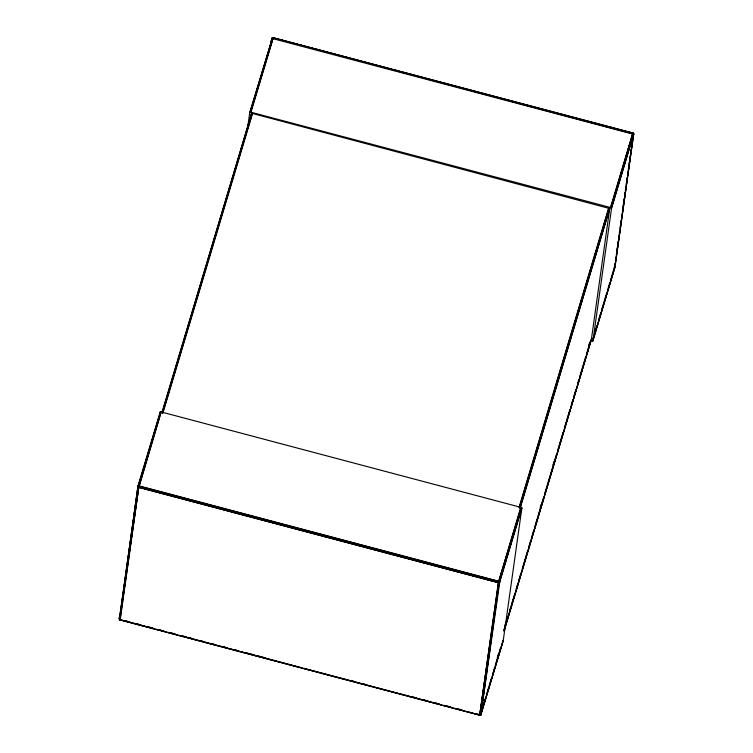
<?xml version="1.0" encoding="UTF-8"?>
<svg xmlns="http://www.w3.org/2000/svg" width="753" height="753" viewBox="0 0 753 753"><rect width="100%" height="100%" fill="white"/><g stroke="black" fill="none" stroke-linecap="round" stroke-linejoin="round"><path stroke-width="1.13" d="M120.085 619.324C120.668 621.112 118.08 617.093 119.991 616.34M611.549 208.355L633.659 134.269L633.235 133.168L273.019 37.65L272.049 38.149L273.226 37.857L632.991 133.027L610.787 207.612L611.549 208.355L592.94 340.798L591.736 341.034M159.57 415.684L160.116 412.079L161.264 411.966L521.358 507.484L521.857 508.096L503.239 640.539L480.932 714.701L480.103 715.341L120.151 619.992L119.821 619.201M120.188 619.964L138.797 487.266L161.264 411.966M480.819 714.945L479.689 715.312L498.335 582.558L520.803 507.258M479.774 715.143L119.642 619.71L137.94 486.137L160.248 411.976M119.322 619.126L137.94 486.683L138.731 486.429L499.192 582.088L480.819 714.936L480.122 715.011M119.341 618.731L120.075 619.964L119.445 619.38L138.053 486.937L138.703 486.73L498.994 582.323L480.536 715.19M247.633 127.558L249.751 112.461L272.558 37.744M250.853 117.186L251.398 113.581L252.547 113.477L609.723 208.553L591.359 339.547L504.021 631.4M271.344 42.921C269.781 42.159 273.198 35.786 273.085 38.29L250.965 112.225L249.751 112.461M271.852 40.389L272.228 37.951M480.819 714.936L499.738 582.031L521.838 507.946M615.079 263.522L615.06 266.863L592.884 340.921M615.568 260.039L615.898 257.714M616.387 254.232L616.716 251.907M617.046 249.582L617.535 246.099M617.855 243.774L618.185 241.449M618.514 239.125L619.004 235.642M619.324 233.317L619.653 230.992M620.143 227.51L620.472 225.185M620.801 222.86L621.121 220.535M621.611 217.052L621.94 214.727M622.43 211.245L622.759 208.92M623.079 206.595L623.569 203.112M623.898 200.787L624.228 198.463M624.557 196.138L625.046 192.655M625.366 190.33L625.696 188.005M626.185 184.523L626.515 182.198M626.835 179.873L627.164 177.548M627.654 174.065L627.983 171.74M628.313 169.416L628.802 165.933M629.122 163.608L629.452 161.283M629.941 157.801L630.27 155.476M630.59 153.151L631.08 149.668M631.409 147.343L631.739 145.018M632.068 142.694L632.558 139.211M632.878 136.886L633.367 133.403L632.812 133.036L610.495 207.517L250.965 112.225M615.267 263.738L614.872 267.089L592.752 341.024M615.596 261.423L619.841 231.209M620.171 228.893L621.31 220.751M621.639 218.436L627.353 177.774M627.682 175.449L633.546 133.516M632.812 133.036L633.678 133.874L614.9 266.515M615.06 266.863L633.678 133.874M137.903 486.41L139.145 485.901L498.674 581.203L499.738 582.031L498.307 582.737L138.768 487.436L137.997 486.014M119.285 618.853L119.454 619.484M633.715 134.147L632.765 133.149M614.222 266.873L615.003 266.986L614.9 266.157M138.128 485.911L138.768 487.436L160.973 411.91M119.605 619.051C120.546 621.489 118.296 617.516 120.103 616.651M614.495 266.891L610.41 280.615M160.445 411.91L138.326 485.854C139.277 488.763 136.914 485.864 139.06 486.184L498.599 581.476L499.615 582.285M250.137 112.169L272.266 38.234L273.019 37.65M160.69 411.891L138.571 485.826L138.768 487.436M250.382 112.15L272.802 37.697L633.697 134.006M250.664 112.169L273.245 37.706L272.511 37.81M161.98 412.324L251.53 113.487M162.366 412.032L251.728 113.421M162.272 413.143L251.973 113.392M162.554 413.162L252.246 113.411M162.855 413.218L252.547 113.477M518.996 507.616L608.688 207.875M519.617 506.581L608.979 207.969M519.89 506.713L609.243 208.092M520.107 506.854L609.469 208.242M519.937 508.143L609.629 208.393M520.05 508.444L609.723 208.553M521.095 507.362L498.307 582.737L499.71 581.881M521.358 507.484L499.23 581.42L498.307 582.737L499.615 581.73L521.744 507.786M611.05 207.743L633.019 133.102M521.584 507.635L499.455 581.57L498.307 582.737M611.276 207.884L633.433 133.469M611.436 208.044L633.565 134.109L632.849 133.008L633.574 133.61M504.792 626.063L505.809 622.684M540.202 507.738L541.209 504.359M553.013 464.921L554.029 461.542M588.422 346.606L589.43 343.217M504.068 629.461L508.115 615.935M509.461 611.436L511.146 605.798M511.824 603.548L514.854 593.402M516.2 588.893L517.895 583.264M518.563 581.005L520.925 573.118M522.271 568.609L527.665 550.584M529.02 546.076L530.705 540.438M531.373 538.188L533.736 530.3M534.414 528.041L537.444 517.904M538.122 515.645L543.515 497.62M544.861 493.111L550.264 475.087M550.932 472.828L556.326 454.803M557.681 450.294L563.075 432.26M564.421 427.751L566.105 422.122M566.783 419.863L569.814 409.726M571.169 405.218L572.854 399.579M573.532 397.33L575.885 389.442M577.909 382.684L578.925 379.296M579.594 377.046L585.665 356.762M586.342 354.512L590.39 340.987M503.973 630.562L591.359 339.547M504.171 630.506L591.161 339.772M482.221 708.046L483.228 704.686M497.309 657.642L498.307 654.282M480.828 713.675L485.516 697.984M486.862 693.504L488.537 687.903M489.205 685.663L491.549 677.822M492.895 673.342L494.57 667.742M495.239 665.501L500.604 647.58M592.31 341.109L593.985 335.509M594.654 333.268L596.997 325.428M599.011 318.707L600.687 313.107M601.355 310.867L606.72 292.936M608.066 288.455L609.742 282.855M503.051 640.765L480.734 714.766L503.239 640.539M592.555 341.09L615.041 266.713M480.772 715.049L481.12 714.475M272.426 37.904L273.066 37.697M272.868 37.678L273.01 37.782M271.937 38.394L633.659 134.269M272.181 38.055L273.16 38.045M479.83 715.303L498.768 582.521L138.703 487.012L119.689 619.757M126.052 620.924L129.45 621.827M137.394 623.926L140.792 624.83M148.736 626.929L152.134 627.833M160.078 629.941L163.476 630.845M171.42 632.944L174.818 633.847M182.763 635.956L186.16 636.85M188.429 637.452L191.836 638.356M199.771 640.464L203.178 641.358M211.113 643.467L214.52 644.37M222.455 646.469L225.862 647.373M233.797 649.481L237.195 650.385M245.139 652.484L248.537 653.388M250.805 653.99L254.213 654.894M256.481 655.496L259.879 656.39M262.148 656.993L265.555 657.896M350.616 680.439L354.023 681.343M361.958 683.451L365.365 684.355M413.002 696.977L416.4 697.88M424.344 699.979L427.742 700.883M435.676 702.991L439.084 703.895M447.018 705.994L450.426 706.898M458.361 708.997L461.768 709.9M475.378 713.515L478.776 714.409M121.44 619.964L154.327 628.68M156.596 629.282L165.669 631.682M167.938 632.285L177.011 634.685M179.28 635.287L216.713 645.208M218.982 645.81L228.055 648.22M230.324 648.822L239.398 651.223M241.666 651.825L301.774 667.76M304.043 668.353L441.277 704.733M443.545 705.335L452.619 707.735M454.887 708.338L463.961 710.747M466.229 711.35L478.701 714.653M120.301 619.663L119.303 618.994M633.132 133.225L633.207 133.187M479.689 715.181L498.533 582.653L138.721 487.247L119.943 619.888"/></g></svg>
